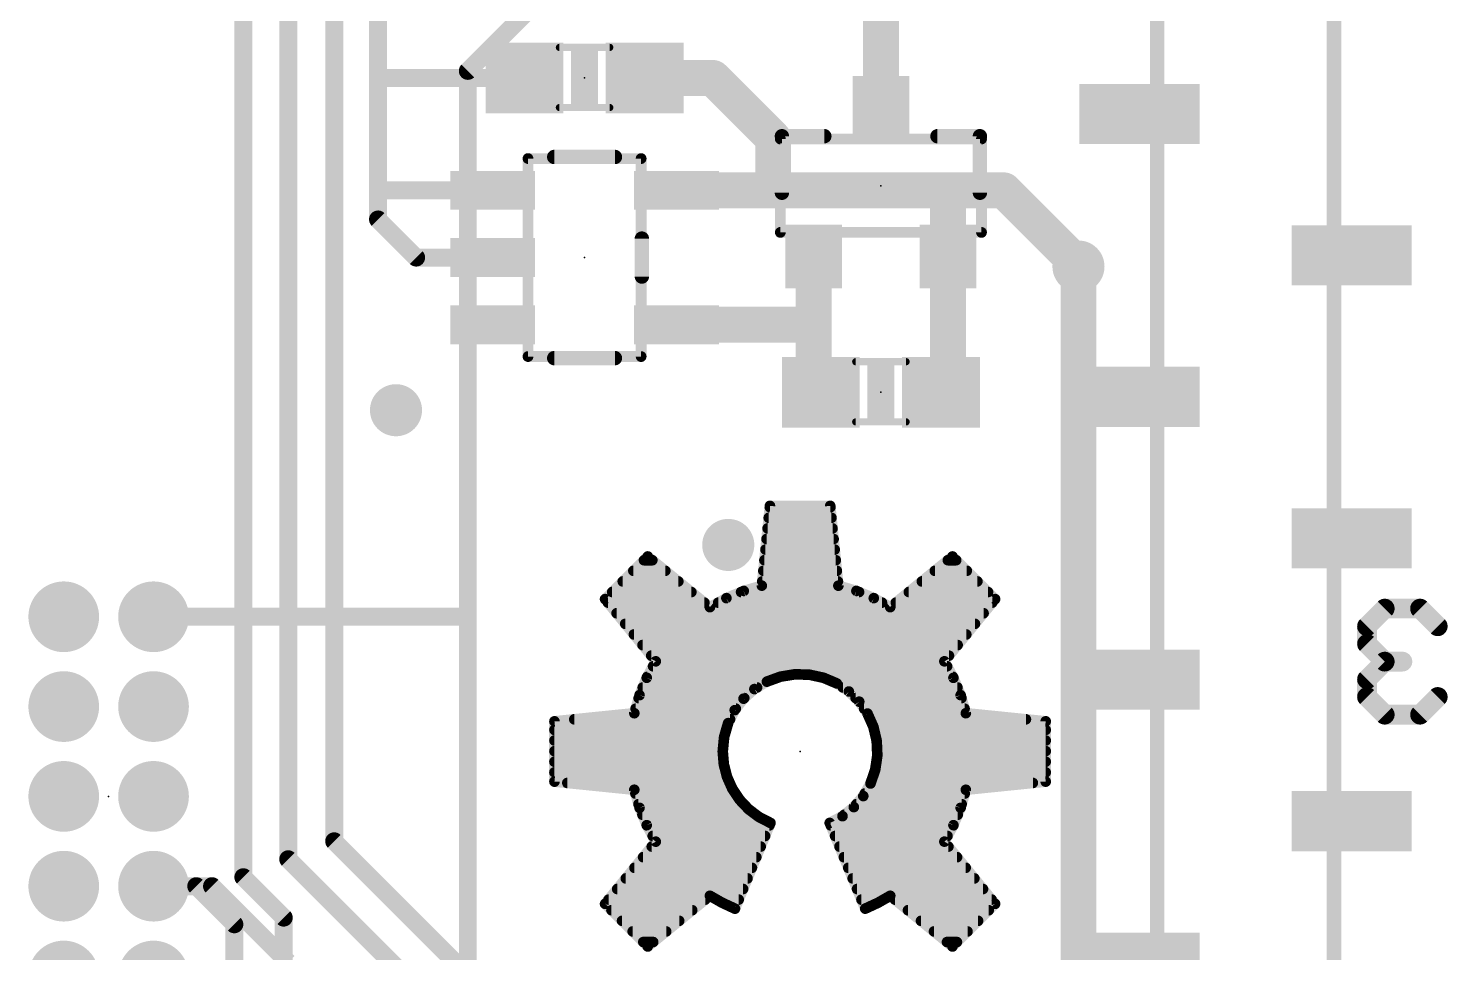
# Model space of a CAD drawing. Extents: x -12 to 110, y -16 to 66.
# Drawn here: x 47.12 to 67.2, y 27 to 40.07 of the extents above; entities that cross this region are included whole.
import ezdxf

# ---------------------------------------------------------------- set-up
doc = ezdxf.new("R2010")
doc.units = 0
for name, color, linetype in [('1', 12, 'CONTINUOUS'), ('16', 132, 'CONTINUOUS'), ('17', 110, 'CONTINUOUS'), ('18', 110, 'CONTINUOUS'), ('21', 41, 'CONTINUOUS'), ('22', 40, 'CONTINUOUS'), ('23', 53, 'CONTINUOUS'), ('24', 53, 'CONTINUOUS'), ('51', 53, 'CONTINUOUS')]:
    doc.layers.add(name, color=color, linetype=linetype)

# ---------------------------------------------------------------- blocks, each defined once
blk = doc.blocks.new('ROUNDP')
at = {"const_width": 0.5}
blk.add_lwpolyline([(0, -0.25, 1), (0, 0.25, 1), (0, -0.25)], format="xyb", dxfattribs=at)
blk = doc.blocks.new('RECT')
blk.add_solid([(-0.5, -0.5), (0.5, -0.5), (-0.5, 0.5), (0.5, 0.5)])
blk = doc.blocks.new('ROUNDV')
at = {"const_width": 0.5}
blk.add_lwpolyline([(0, -0.25, 1), (0, 0.25, 1), (0, -0.25)], format="xyb", dxfattribs=at)

msp = doc.modelspace()

# ---------------------------------------------------------------- linework, layer by layer
at = {"layer": '1'}
for points, const_width in [([(50.8, 46.068), (50.8, 28.321)], 0.254), ([(51.45, 46.068), (51.45, 28.575)], 0.254), ([(59.182, 41.399), (59.182, 38.946)], 0.508), ([(50.165, 41.275), (50.165, 28.067)], 0.254), ([(52.07, 39.37), (52.07, 41.402)], 0.254), ([(55.841, 39.37), (56.8061, 39.37)], 0.508), ([(56.8061, 39.37), (57.658, 38.5181)], 0.508), ([(52.07, 39.37), (52.07, 37.78)], 0.254), ([(54.141, 39.37), (52.07, 39.37)], 0.254), ([(57.658, 38.5181), (57.658, 37.78)], 0.508), ([(56.2911, 37.78), (57.658, 37.78)], 0.508), ([(60.132, 37.78), (57.658, 37.78)], 0.508), ([(60.9205, 37.78), (60.132, 37.78)], 0.508), ([(60.132, 36.846), (60.132, 37.78)], 0.508), ([(60.9205, 37.78), (61.976, 36.7245)], 0.508), ([(52.07, 37.78), (52.07, 37.3688)], 0.254), ([(53.6909, 37.78), (52.07, 37.78)], 0.254), ([(52.07, 37.3688), (52.6088, 36.83)], 0.254), ([(52.6088, 36.83), (53.6909, 36.83)], 0.254), ([(58.232, 36.846), (58.232, 35.88)], 0.508), ([(60.132, 36.846), (60.132, 35.025)], 0.508), ([(61.976, 36.7245), (61.976, 36.703)], 0.508), ([(56.2911, 35.88), (58.232, 35.88)], 0.508), ([(58.232, 35.88), (58.232, 35.025)], 0.508), ([(58.232, 35.025), (58.332, 34.925)], 0.508), ([(60.132, 35.025), (60.032, 34.925)], 0.508), ([(51.45, 28.575), (55.626, 24.399)], 0.254), ([(50.8, 28.321), (54.991, 24.13)], 0.254), ([(50.165, 28.067), (50.7365, 27.4955)], 0.254), ([(49.4992, 27.94), (48.895, 27.94)], 0.254), ([(50.038, 27.4012), (49.4992, 27.94)], 0.254), ([(50.038, 25.4), (50.038, 27.4012)], 0.254), ([(50.7365, 27.4955), (50.7365, 22.7965)], 0.254)]:
    msp.add_lwpolyline(points, dxfattribs=dict(at, const_width=const_width))
for points, const_width in [([(55.841, 39.497, 1), (55.841, 39.243)], 0.254), ([(56.8959, 39.4598, 1), (56.7163, 39.2802)], 0.254), ([(56.8061, 39.243, 1), (56.8061, 39.497)], 0.254), ([(52.1335, 39.37, 1), (52.0065, 39.37)], 0.127), ([(52.07, 39.4335, 1), (52.07, 39.3065)], 0.127), ([(52.0065, 39.37, 1), (52.1335, 39.37)], 0.127), ([(54.141, 39.3065, 1), (54.141, 39.4335)], 0.127), ([(59.055, 38.946, 1), (59.309, 38.946)], 0.254), ([(57.785, 38.5181, 1), (57.531, 38.5181)], 0.254), ([(57.5682, 38.4283, 1), (57.7478, 38.6079)], 0.254), ([(56.2911, 37.907, 1), (56.2911, 37.653)], 0.254), ([(57.658, 37.907, 1), (57.658, 37.653)], 0.254), ([(57.658, 37.653, 1), (57.658, 37.907)], 0.254), ([(60.132, 37.907, 1), (60.132, 37.653)], 0.254), ([(60.259, 37.78, 1), (60.005, 37.78)], 0.254), ([(60.132, 37.653, 1), (60.132, 37.907)], 0.254), ([(61.0103, 37.8698, 1), (60.8307, 37.6902)], 0.254), ([(60.9205, 37.653, 1), (60.9205, 37.907)], 0.254), ([(52.1335, 37.78, 1), (52.0065, 37.78)], 0.127), ([(52.07, 37.8435, 1), (52.07, 37.7165)], 0.127), ([(52.0065, 37.78, 1), (52.1335, 37.78)], 0.127), ([(53.6909, 37.7165, 1), (53.6909, 37.8435)], 0.127), ([(57.531, 37.78, 1), (57.785, 37.78)], 0.254), ([(52.1149, 37.4137, 1), (52.0251, 37.3239)], 0.127), ([(52.0065, 37.3688, 1), (52.1335, 37.3688)], 0.127), ([(52.6088, 36.8935, 1), (52.6088, 36.7665)], 0.127), ([(52.5639, 36.7851, 1), (52.6537, 36.8749)], 0.127), ([(53.6909, 36.7665, 1), (53.6909, 36.8935)], 0.127), ([(58.359, 36.846, 1), (58.105, 36.846)], 0.254), ([(60.259, 36.846, 1), (60.005, 36.846)], 0.254), ([(60.005, 36.846, 1), (60.259, 36.846)], 0.254), ([(62.103, 36.7245, 1), (61.849, 36.7245)], 0.254), ([(61.8862, 36.6347, 1), (62.0658, 36.8143)], 0.254), ([(61.849, 36.703, 1), (62.103, 36.703)], 0.254), ([(56.2911, 36.007, 1), (56.2911, 35.753)], 0.254), ([(58.359, 35.88, 1), (58.105, 35.88)], 0.254), ([(58.232, 35.753, 1), (58.232, 36.007)], 0.254), ([(58.105, 35.88, 1), (58.359, 35.88)], 0.254), ([(58.3218, 35.1148, 1), (58.1422, 34.9352)], 0.254), ([(58.105, 35.025, 1), (58.359, 35.025)], 0.254), ([(58.2422, 34.8352, 1), (58.4218, 35.0148)], 0.254), ([(59.9422, 35.0148, 1), (60.1218, 34.8352)], 0.254), ([(60.005, 35.025, 1), (60.259, 35.025)], 0.254), ([(60.2218, 34.9352, 1), (60.0422, 35.1148)], 0.254), ([(51.4949, 28.6199, 1), (51.4051, 28.5301)], 0.127), ([(51.3865, 28.575, 1), (51.5135, 28.575)], 0.127), ([(50.8449, 28.3659, 1), (50.7551, 28.2761)], 0.127), ([(50.7365, 28.321, 1), (50.8635, 28.321)], 0.127), ([(50.2099, 28.1119, 1), (50.1201, 28.0221)], 0.127), ([(50.1015, 28.067, 1), (50.2285, 28.067)], 0.127), ([(48.895, 28.0035, 1), (48.895, 27.8765)], 0.127), ([(49.5441, 27.9849, 1), (49.4543, 27.8951)], 0.127), ([(49.4992, 27.8765, 1), (49.4992, 28.0035)], 0.127), ([(50.1015, 27.4012, 1), (49.9745, 27.4012)], 0.127), ([(49.9931, 27.3563, 1), (50.0829, 27.4461)], 0.127), ([(50.8, 27.4955, 1), (50.673, 27.4955)], 0.127), ([(50.6916, 27.4506, 1), (50.7814, 27.5404)], 0.127)]:
    msp.add_lwpolyline(points, format="xyb", dxfattribs=dict(at, const_width=const_width))
at = {"layer": '16'}
for points, const_width in [([(55.145, 41.275), (53.34, 39.47)], 0.254), ([(53.34, 39.47), (53.34, 31.75)], 0.254), ([(61.976, 25.4536), (61.976, 36.703)], 0.508), ([(48.895, 31.75), (53.34, 31.75)], 0.254), ([(53.34, 31.75), (53.34, 24.13)], 0.254), ([(49.7224, 27.94), (48.895, 27.94)], 0.254), ([(50.8, 26.8624), (49.7224, 27.94)], 0.254)]:
    msp.add_lwpolyline(points, dxfattribs=dict(at, const_width=const_width))
for points, const_width in [([(53.4035, 39.47, 1), (53.2765, 39.47)], 0.127), ([(53.2951, 39.5149, 1), (53.3849, 39.4251)], 0.127), ([(62.103, 36.703, 1), (61.849, 36.703)], 0.254), ([(48.895, 31.8135, 1), (48.895, 31.6865)], 0.127), ([(53.4035, 31.75, 1), (53.2765, 31.75)], 0.127), ([(53.2765, 31.75, 1), (53.4035, 31.75)], 0.127), ([(53.34, 31.6865, 1), (53.34, 31.8135)], 0.127), ([(48.895, 28.0035, 1), (48.895, 27.8765)], 0.127), ([(49.7673, 27.9849, 1), (49.6775, 27.8951)], 0.127), ([(49.7224, 27.8765, 1), (49.7224, 28.0035)], 0.127)]:
    msp.add_lwpolyline(points, format="xyb", dxfattribs=dict(at, const_width=const_width))
at = {"layer": '21'}
for points, const_width in [([(58.382, 38.546), (57.782, 38.546)], 0.2032), ([(57.782, 38.546), (57.782, 37.746)], 0.2032), ([(59.982, 38.546), (60.582, 38.546)], 0.2032), ([(60.582, 38.546), (60.582, 37.746)], 0.2032), ([(54.5616, 38.2524), (55.4204, 38.2524)], 0.2032), ([(55.8014, 37.0984), (55.8014, 36.5616)], 0.2032), ([(55.4204, 35.4076), (54.5616, 35.4076)], 0.2032), ([(57.6125, 33.3189), (57.4977, 32.1896)], 0.15), ([(57.6106, 33.3), (58.4674, 33.3)], 0.15), ([(58.4655, 33.3189), (57.6125, 33.3189)], 0.15), ([(58.5803, 32.1896), (58.4655, 33.3189)], 0.15), ([(57.5953, 33.15), (58.4827, 33.15)], 0.15), ([(57.5648, 32.85), (58.5132, 32.85)], 0.15), ([(57.5801, 33), (58.4979, 33)], 0.15), ([(57.5496, 32.7), (58.5284, 32.7)], 0.15), ([(55.8842, 32.603), (55.281, 31.9998)], 0.15), ([(55.8312, 32.55), (55.9492, 32.55)], 0.15), ([(56.7639, 31.8857), (55.8842, 32.603)], 0.15), ([(57.5343, 32.55), (58.5437, 32.55)], 0.15), ([(60.1938, 32.603), (59.3141, 31.8857)], 0.15), ([(60.1288, 32.55), (60.2468, 32.55)], 0.15), ([(60.797, 31.9998), (60.1938, 32.603)], 0.15), ([(55.5312, 32.25), (56.3171, 32.25)], 0.15), ([(55.6812, 32.4), (56.1332, 32.4)], 0.15), ([(57.5038, 32.25), (58.5742, 32.25)], 0.15), ([(57.5191, 32.4), (58.5589, 32.4)], 0.15), ([(59.7609, 32.25), (60.5468, 32.25)], 0.15), ([(59.9448, 32.4), (60.3968, 32.4)], 0.15), ([(55.3812, 32.1), (56.5011, 32.1)], 0.15), ([(57.2424, 32.1156), (56.9968, 32.0139)], 0.15), ([(57.2047, 32.1), (58.8733, 32.1)], 0.15), ([(57.4977, 32.1896), (57.2424, 32.1156)], 0.15), ([(58.8356, 32.1156), (58.5803, 32.1896)], 0.15), ([(59.0812, 32.0139), (58.8356, 32.1156)], 0.15), ([(59.5769, 32.1), (60.6968, 32.1)], 0.15), ([(55.281, 31.9998), (55.9983, 31.1201)], 0.15), ([(55.3216, 31.95), (56.685, 31.95)], 0.15), ([(56.9968, 32.0139), (56.7639, 31.8857)], 0.15), ([(56.8807, 31.95), (59.1973, 31.95)], 0.15), ([(59.3141, 31.8857), (59.0812, 32.0139)], 0.15), ([(59.393, 31.95), (60.7564, 31.95)], 0.15), ([(60.0797, 31.1201), (60.797, 31.9998)], 0.15), ([(55.4439, 31.8), (60.6341, 31.8)], 0.15), ([(55.5662, 31.65), (60.5118, 31.65)], 0.15), ([(55.6885, 31.5), (60.3895, 31.5)], 0.15), ([(55.8108, 31.35), (60.2672, 31.35)], 0.15), ([(55.9983, 31.1201), (55.8701, 30.8872)], 0.15), ([(55.9332, 31.2), (60.1448, 31.2)], 0.15), ([(55.9597, 31.05), (60.1183, 31.05)], 0.15), ([(60.2079, 30.8872), (60.0797, 31.1201)], 0.15), ([(55.8701, 30.8872), (55.7684, 30.6416)], 0.15), ([(55.8772, 30.9), (57.7534, 30.9)], 0.15), ([(57.5692, 30.8328), (57.7619, 30.9031)], 0.15), ([(57.7619, 30.9031), (57.9643, 30.9362)], 0.15), ([(57.9643, 30.9362), (58.1694, 30.931)], 0.15), ([(58.1694, 30.931), (58.3698, 30.8875)], 0.15), ([(58.3123, 30.9), (60.2009, 30.9)], 0.15), ([(58.3698, 30.8875), (58.5587, 30.8074)], 0.15), ([(60.3096, 30.6416), (60.2079, 30.8872)], 0.15), ([(55.7684, 30.6416), (55.6944, 30.3863)], 0.15), ([(55.8133, 30.75), (57.4305, 30.75)], 0.15), ([(57.2396, 30.5916), (57.393, 30.7277)], 0.15), ([(57.393, 30.7277), (57.5692, 30.8328)], 0.15), ([(58.5587, 30.8074), (58.7292, 30.6935)], 0.15), ([(58.6446, 30.75), (60.2647, 30.75)], 0.15), ([(58.7292, 30.6935), (58.8755, 30.5497)], 0.15), ([(60.3836, 30.3863), (60.3096, 30.6416)], 0.15), ([(55.7129, 30.45), (57.1303, 30.45)], 0.15), ([(55.7563, 30.6), (57.2491, 30.6)], 0.15), ([(57.1143, 30.4292), (57.2396, 30.5916)], 0.15), ([(58.8243, 30.6), (60.3217, 30.6)], 0.15), ([(58.8755, 30.5497), (58.9924, 30.3811)], 0.15), ([(58.9446, 30.45), (60.3651, 30.45)], 0.15), ([(55.6944, 30.3863), (54.5651, 30.2715)], 0.15), ([(54.5651, 30.2715), (54.5651, 29.4185)], 0.15), ([(54.8455, 30.3), (57.0487, 30.3)], 0.15), ([(56.9644, 30.0492), (57.0215, 30.2463)], 0.15), ([(57.0215, 30.2463), (57.1143, 30.4292)], 0.15), ([(58.9924, 30.3811), (59.0757, 30.1937)], 0.15), ([(59.0284, 30.3), (61.2325, 30.3)], 0.15), ([(61.5129, 30.2715), (60.3836, 30.3863)], 0.15), ([(61.5129, 29.4185), (61.5129, 30.2715)], 0.15), ([(54.5651, 30.15), (56.9936, 30.15)], 0.15), ([(56.9452, 29.845), (56.9644, 30.0492)], 0.15), ([(59.0757, 30.1937), (59.1226, 29.994)], 0.15), ([(59.0859, 30.15), (61.5129, 30.15)], 0.15), ([(54.5651, 30), (56.9598, 30)], 0.15), ([(54.5651, 29.85), (56.9457, 29.85)], 0.15), ([(56.9607, 29.6618), (56.9452, 29.845)], 0.15), ([(59.1212, 30), (61.5129, 30)], 0.15), ([(59.1226, 29.994), (59.1313, 29.789)], 0.15), ([(59.1287, 29.85), (61.5129, 29.85)], 0.15), ([(54.5651, 29.7), (56.9574, 29.7)], 0.15), ([(57.0066, 29.4838), (56.9607, 29.6618)], 0.15), ([(59.1313, 29.789), (59.1017, 29.5861)], 0.15), ([(59.1183, 29.7), (61.5129, 29.7)], 0.15), ([(54.5651, 29.55), (56.9895, 29.55)], 0.15), ([(57.0817, 29.3159), (57.0066, 29.4838)], 0.15), ([(59.1017, 29.5861), (59.0346, 29.3922)], 0.15), ([(59.0892, 29.55), (61.5129, 29.55)], 0.15), ([(54.5651, 29.4185), (55.6944, 29.3037)], 0.15), ([(54.7471, 29.4), (57.0441, 29.4)], 0.15), ([(55.6944, 29.3037), (55.7684, 29.0484)], 0.15), ([(55.71, 29.25), (57.1257, 29.25)], 0.15), ([(57.1838, 29.163), (57.0817, 29.3159)], 0.15), ([(59.0346, 29.3922), (58.9326, 29.2143)], 0.15), ([(58.9531, 29.25), (60.368, 29.25)], 0.15), ([(59.0373, 29.4), (61.3309, 29.4)], 0.15), ([(60.3096, 29.0484), (60.3836, 29.3037)], 0.15), ([(60.3836, 29.3037), (61.5129, 29.4185)], 0.15), ([(55.7534, 29.1), (57.2434, 29.1)], 0.15), ([(55.7684, 29.0484), (55.8701, 28.8028)], 0.15), ([(57.3101, 29.0294), (57.1838, 29.163)], 0.15), ([(57.457, 28.9189), (57.3101, 29.0294)], 0.15), ([(58.7991, 29.0585), (58.6389, 28.9304)], 0.15), ([(58.9326, 29.2143), (58.7991, 29.0585)], 0.15), ([(58.8347, 29.1), (60.3246, 29.1)], 0.15), ([(60.2079, 28.8028), (60.3096, 29.0484)], 0.15), ([(55.8091, 28.95), (57.4157, 28.95)], 0.15), ([(57.1181, 27.6219), (57.6204, 28.8345)], 0.15), ([(57.6204, 28.8345), (57.457, 28.9189)], 0.15), ([(58.6389, 28.9304), (58.4576, 28.8345)], 0.15), ([(58.4576, 28.8345), (58.9599, 27.6219)], 0.15), ([(58.6634, 28.95), (60.2689, 28.95)], 0.15), ([(55.8701, 28.8028), (55.9983, 28.5699)], 0.15), ([(55.8716, 28.8), (57.6061, 28.8)], 0.15), ([(55.9542, 28.65), (57.544, 28.65)], 0.15), ([(58.4719, 28.8), (60.2064, 28.8)], 0.15), ([(58.534, 28.65), (60.1238, 28.65)], 0.15), ([(60.0797, 28.5699), (60.2079, 28.8028)], 0.15), ([(55.9983, 28.5699), (55.281, 27.6902)], 0.15), ([(55.9413, 28.5), (57.4818, 28.5)], 0.15), ([(58.5962, 28.5), (60.1367, 28.5)], 0.15), ([(60.797, 27.6902), (60.0797, 28.5699)], 0.15), ([(55.819, 28.35), (57.4197, 28.35)], 0.15), ([(58.6583, 28.35), (60.259, 28.35)], 0.15), ([(55.5744, 28.05), (57.2954, 28.05)], 0.15), ([(55.6967, 28.2), (57.3576, 28.2)], 0.15), ([(58.7204, 28.2), (60.3813, 28.2)], 0.15), ([(58.7826, 28.05), (60.5036, 28.05)], 0.15), ([(55.4521, 27.9), (57.2333, 27.9)], 0.15), ([(58.8447, 27.9), (60.6259, 27.9)], 0.15), ([(55.281, 27.6902), (55.8842, 27.087)], 0.15), ([(55.3298, 27.75), (56.6973, 27.75)], 0.15), ([(55.8842, 27.087), (56.7639, 27.8043)], 0.15), ([(56.7639, 27.8043), (56.9372, 27.7058)], 0.15), ([(56.8594, 27.75), (57.1712, 27.75)], 0.15), ([(56.9372, 27.7058), (57.1181, 27.6219)], 0.15), ([(58.9068, 27.75), (59.2186, 27.75)], 0.15), ([(58.9599, 27.6219), (59.1408, 27.7058)], 0.15), ([(59.1408, 27.7058), (59.3141, 27.8043)], 0.15), ([(59.3141, 27.8043), (60.1938, 27.087)], 0.15), ([(59.3807, 27.75), (60.7482, 27.75)], 0.15), ([(60.1938, 27.087), (60.797, 27.6902)], 0.15), ([(55.3712, 27.6), (56.5133, 27.6)], 0.15), ([(55.5212, 27.45), (56.3294, 27.45)], 0.15), ([(59.5647, 27.6), (60.7068, 27.6)], 0.15), ([(59.7486, 27.45), (60.5568, 27.45)], 0.15), ([(55.6712, 27.3), (56.1454, 27.3)], 0.15), ([(59.9326, 27.3), (60.4068, 27.3)], 0.15), ([(55.8212, 27.15), (55.9615, 27.15)], 0.15), ([(60.1165, 27.15), (60.2568, 27.15)], 0.15)]:
    msp.add_lwpolyline(points, dxfattribs=dict(at, const_width=const_width))
for points, const_width in [([(57.782, 38.5968, 1), (57.782, 38.4952)], 0.1016), ([(57.8328, 38.546, 1), (57.7312, 38.546)], 0.1016), ([(58.382, 38.4952, 1), (58.382, 38.5968)], 0.1016), ([(59.982, 38.5968, 1), (59.982, 38.4952)], 0.1016), ([(60.6328, 38.546, 1), (60.5312, 38.546)], 0.1016), ([(60.582, 38.4952, 1), (60.582, 38.5968)], 0.1016), ([(54.5616, 38.3032, 1), (54.5616, 38.2016)], 0.1016), ([(55.4204, 38.2016, 1), (55.4204, 38.3032)], 0.1016), ([(57.7312, 37.746, 1), (57.8328, 37.746)], 0.1016), ([(60.5312, 37.746, 1), (60.6328, 37.746)], 0.1016), ([(55.8522, 37.0984, 1), (55.7506, 37.0984)], 0.1016), ([(55.7506, 36.5616, 1), (55.8522, 36.5616)], 0.1016), ([(54.5616, 35.4584, 1), (54.5616, 35.3568)], 0.1016), ([(55.4204, 35.3568, 1), (55.4204, 35.4584)], 0.1016), ([(57.6106, 33.3375, 1), (57.6106, 33.2625)], 0.075), ([(57.6125, 33.3564, 1), (57.6125, 33.2814)], 0.075), ([(57.6498, 33.3151, 1), (57.5752, 33.3227)], 0.075), ([(58.5028, 33.3227, 1), (58.4282, 33.3151)], 0.075), ([(58.4655, 33.2814, 1), (58.4655, 33.3564)], 0.075), ([(58.4674, 33.2625, 1), (58.4674, 33.3375)], 0.075), ([(57.5953, 33.1875, 1), (57.5953, 33.1125)], 0.075), ([(58.4827, 33.1125, 1), (58.4827, 33.1875)], 0.075), ([(57.5648, 32.8875, 1), (57.5648, 32.8125)], 0.075), ([(57.5801, 33.0375, 1), (57.5801, 32.9625)], 0.075), ([(58.4979, 32.9625, 1), (58.4979, 33.0375)], 0.075), ([(58.5132, 32.8125, 1), (58.5132, 32.8875)], 0.075), ([(57.5496, 32.7375, 1), (57.5496, 32.6625)], 0.075), ([(58.5284, 32.6625, 1), (58.5284, 32.7375)], 0.075), ([(55.8312, 32.5875, 1), (55.8312, 32.5125)], 0.075), ([(55.9079, 32.6321, 1), (55.8605, 32.5739)], 0.075), ([(55.9107, 32.5765, 1), (55.8577, 32.6295)], 0.075), ([(55.9492, 32.5125, 1), (55.9492, 32.5875)], 0.075), ([(57.5343, 32.5875, 1), (57.5343, 32.5125)], 0.075), ([(58.5437, 32.5125, 1), (58.5437, 32.5875)], 0.075), ([(60.1288, 32.5875, 1), (60.1288, 32.5125)], 0.075), ([(60.2203, 32.6295, 1), (60.1673, 32.5765)], 0.075), ([(60.2175, 32.5739, 1), (60.1701, 32.6321)], 0.075), ([(60.2468, 32.5125, 1), (60.2468, 32.5875)], 0.075), ([(55.5312, 32.2875, 1), (55.5312, 32.2125)], 0.075), ([(55.6812, 32.4375, 1), (55.6812, 32.3625)], 0.075), ([(56.1332, 32.3625, 1), (56.1332, 32.4375)], 0.075), ([(56.3171, 32.2125, 1), (56.3171, 32.2875)], 0.075), ([(57.5038, 32.2875, 1), (57.5038, 32.2125)], 0.075), ([(57.5191, 32.4375, 1), (57.5191, 32.3625)], 0.075), ([(58.5589, 32.3625, 1), (58.5589, 32.4375)], 0.075), ([(58.5742, 32.2125, 1), (58.5742, 32.2875)], 0.075), ([(59.7609, 32.2875, 1), (59.7609, 32.2125)], 0.075), ([(59.9448, 32.4375, 1), (59.9448, 32.3625)], 0.075), ([(60.3968, 32.3625, 1), (60.3968, 32.4375)], 0.075), ([(60.5468, 32.2125, 1), (60.5468, 32.2875)], 0.075), ([(55.3812, 32.1375, 1), (55.3812, 32.0625)], 0.075), ([(56.5011, 32.0625, 1), (56.5011, 32.1375)], 0.075), ([(57.2047, 32.1375, 1), (57.2047, 32.0625)], 0.075), ([(57.2319, 32.1516, 1), (57.2528, 32.0796)], 0.075), ([(57.2567, 32.081, 1), (57.228, 32.1502)], 0.075), ([(57.4604, 32.1934, 1), (57.535, 32.1858)], 0.075), ([(57.5081, 32.1536, 1), (57.4873, 32.2256)], 0.075), ([(58.5907, 32.2256, 1), (58.5699, 32.1536)], 0.075), ([(58.543, 32.1858, 1), (58.6176, 32.1934)], 0.075), ([(58.85, 32.1502, 1), (58.8213, 32.081)], 0.075), ([(58.8252, 32.0796, 1), (58.8461, 32.1516)], 0.075), ([(58.8733, 32.0625, 1), (58.8733, 32.1375)], 0.075), ([(59.5769, 32.1375, 1), (59.5769, 32.0625)], 0.075), ([(60.6968, 32.0625, 1), (60.6968, 32.1375)], 0.075), ([(55.3101, 32.0235, 1), (55.2519, 31.9761)], 0.075), ([(55.2545, 32.0263, 1), (55.3075, 31.9733)], 0.075), ([(55.3216, 31.9875, 1), (55.3216, 31.9125)], 0.075), ([(56.685, 31.9125, 1), (56.685, 31.9875)], 0.075), ([(56.7458, 31.9186, 1), (56.782, 31.8528)], 0.075), ([(56.7402, 31.8566, 1), (56.7876, 31.9148)], 0.075), ([(56.8807, 31.9875, 1), (56.8807, 31.9125)], 0.075), ([(56.9824, 32.0485, 1), (57.0111, 31.9792)], 0.075), ([(57.0149, 31.981, 1), (56.9787, 32.0467)], 0.075), ([(59.0993, 32.0467, 1), (59.0631, 31.981)], 0.075), ([(59.0669, 31.9792, 1), (59.0956, 32.0485)], 0.075), ([(59.1973, 31.9125, 1), (59.1973, 31.9875)], 0.075), ([(59.2904, 31.9148, 1), (59.3378, 31.8566)], 0.075), ([(59.296, 31.8528, 1), (59.3322, 31.9186)], 0.075), ([(59.393, 31.9875, 1), (59.393, 31.9125)], 0.075), ([(60.7564, 31.9125, 1), (60.7564, 31.9875)], 0.075), ([(60.8261, 31.9761, 1), (60.7679, 32.0235)], 0.075), ([(60.7705, 31.9733, 1), (60.8235, 32.0263)], 0.075), ([(55.4439, 31.8375, 1), (55.4439, 31.7625)], 0.075), ([(55.5662, 31.6875, 1), (55.5662, 31.6125)], 0.075), ([(60.5118, 31.6125, 1), (60.5118, 31.6875)], 0.075), ([(60.6341, 31.7625, 1), (60.6341, 31.8375)], 0.075), ([(55.6885, 31.5375, 1), (55.6885, 31.4625)], 0.075), ([(60.3895, 31.4625, 1), (60.3895, 31.5375)], 0.075), ([(55.8108, 31.3875, 1), (55.8108, 31.3125)], 0.075), ([(60.2672, 31.3125, 1), (60.2672, 31.3875)], 0.075), ([(55.9332, 31.2375, 1), (55.9332, 31.1625)], 0.075), ([(55.9597, 31.0875, 1), (55.9597, 31.0125)], 0.075), ([(56.0312, 31.102, 1), (55.9654, 31.1382)], 0.075), ([(55.9692, 31.0964, 1), (56.0274, 31.1438)], 0.075), ([(60.1126, 31.1382, 1), (60.0468, 31.102)], 0.075), ([(60.0506, 31.1438, 1), (60.1088, 31.0964)], 0.075), ([(60.1183, 31.0125, 1), (60.1183, 31.0875)], 0.075), ([(60.1448, 31.1625, 1), (60.1448, 31.2375)], 0.075), ([(55.8373, 30.9053, 1), (55.903, 30.8691)], 0.075), ([(55.9048, 30.8729, 1), (55.8355, 30.9016)], 0.075), ([(55.8772, 30.9375, 1), (55.8772, 30.8625)], 0.075), ([(57.7558, 30.9401, 1), (57.7679, 30.8661)], 0.075), ([(57.7748, 30.8679, 1), (57.749, 30.9383)], 0.075), ([(57.7534, 30.8625, 1), (57.7534, 30.9375)], 0.075), ([(57.9653, 30.9737, 1), (57.9634, 30.8987)], 0.075), ([(57.9704, 30.8992, 1), (57.9583, 30.9732)], 0.075), ([(58.1773, 30.9676, 1), (58.1614, 30.8943)], 0.075), ([(58.1684, 30.8935, 1), (58.1703, 30.9685)], 0.075), ([(58.3123, 30.9375, 1), (58.3123, 30.8625)], 0.075), ([(58.3845, 30.9221, 1), (58.3552, 30.853)], 0.075), ([(58.3619, 30.8509, 1), (58.3778, 30.9242)], 0.075), ([(60.2425, 30.9016, 1), (60.1732, 30.8729)], 0.075), ([(60.175, 30.8691, 1), (60.2407, 30.9053)], 0.075), ([(60.2009, 30.8625, 1), (60.2009, 30.9375)], 0.075), ([(55.8044, 30.6312, 1), (55.7324, 30.6521)], 0.075), ([(55.8133, 30.7875, 1), (55.8133, 30.7125)], 0.075), ([(57.3738, 30.7599, 1), (57.4123, 30.6955)], 0.075), ([(57.4179, 30.6996, 1), (57.3682, 30.7557)], 0.075), ([(57.4305, 30.7125, 1), (57.4305, 30.7875)], 0.075), ([(57.5563, 30.868, 1), (57.5821, 30.7975)], 0.075), ([(57.5884, 30.8006, 1), (57.55, 30.865)], 0.075), ([(58.5795, 30.8386, 1), (58.5378, 30.7763)], 0.075), ([(58.544, 30.7729, 1), (58.5733, 30.842)], 0.075), ([(58.6446, 30.7875, 1), (58.6446, 30.7125)], 0.075), ([(58.7555, 30.7202, 1), (58.7029, 30.6667)], 0.075), ([(58.7084, 30.6623, 1), (58.7501, 30.7247)], 0.075), ([(60.2647, 30.7125, 1), (60.2647, 30.7875)], 0.075), ([(60.3456, 30.6521, 1), (60.2736, 30.6312)], 0.075), ([(55.7129, 30.4875, 1), (55.7129, 30.4125)], 0.075), ([(55.7563, 30.6375, 1), (55.7563, 30.5625)], 0.075), ([(55.7338, 30.656, 1), (55.803, 30.6273)], 0.075), ([(57.1303, 30.4125, 1), (57.1303, 30.4875)], 0.075), ([(57.2147, 30.6196, 1), (57.2645, 30.5635)], 0.075), ([(57.2693, 30.5686, 1), (57.2099, 30.6145)], 0.075), ([(57.2491, 30.5625, 1), (57.2491, 30.6375)], 0.075), ([(58.8243, 30.6375, 1), (58.8243, 30.5625)], 0.075), ([(58.9063, 30.571, 1), (58.8447, 30.5283)], 0.075), ([(58.8492, 30.5229, 1), (58.9018, 30.5764)], 0.075), ([(58.9446, 30.4875, 1), (58.9446, 30.4125)], 0.075), ([(60.275, 30.6273, 1), (60.3442, 30.656)], 0.075), ([(60.3217, 30.5625, 1), (60.3217, 30.6375)], 0.075), ([(60.3651, 30.4125, 1), (60.3651, 30.4875)], 0.075), ([(54.6026, 30.2715, 1), (54.5276, 30.2715)], 0.075), ([(54.5613, 30.3088, 1), (54.5689, 30.2342)], 0.075), ([(54.8455, 30.3375, 1), (54.8455, 30.2625)], 0.075), ([(55.6584, 30.3967, 1), (55.7304, 30.3759)], 0.075), ([(55.6982, 30.349, 1), (55.6906, 30.4236)], 0.075), ([(57.0575, 30.2358, 1), (56.9854, 30.2567)], 0.075), ([(57.0487, 30.2625, 1), (57.0487, 30.3375)], 0.075), ([(57.0846, 30.4521, 1), (57.144, 30.4063)], 0.075), ([(57.1477, 30.4122, 1), (57.0808, 30.4461)], 0.075), ([(59.0266, 30.3963, 1), (58.9581, 30.3659)], 0.075), ([(58.9615, 30.3597, 1), (59.0232, 30.4025)], 0.075), ([(59.0284, 30.3375, 1), (59.0284, 30.2625)], 0.075), ([(60.3874, 30.4236, 1), (60.3798, 30.349)], 0.075), ([(60.3476, 30.3759, 1), (60.4196, 30.3967)], 0.075), ([(61.2325, 30.2625, 1), (61.2325, 30.3375)], 0.075), ([(61.5504, 30.2715, 1), (61.4754, 30.2715)], 0.075), ([(61.5091, 30.2342, 1), (61.5167, 30.3088)], 0.075), ([(54.5651, 30.1875, 1), (54.5651, 30.1125)], 0.075), ([(57.0018, 30.0457, 1), (56.9271, 30.0527)], 0.075), ([(56.988, 30.2632, 1), (57.0549, 30.2293)], 0.075), ([(56.9936, 30.1125, 1), (56.9936, 30.1875)], 0.075), ([(59.1122, 30.2022, 1), (59.0392, 30.1851)], 0.075), ([(59.0414, 30.1784, 1), (59.11, 30.2089)], 0.075), ([(59.0859, 30.1875, 1), (59.0859, 30.1125)], 0.075), ([(61.5129, 30.1125, 1), (61.5129, 30.1875)], 0.075), ([(54.5651, 30.0375, 1), (54.5651, 29.9625)], 0.075), ([(54.5651, 29.8875, 1), (54.5651, 29.8125)], 0.075), ([(56.9826, 29.8482, 1), (56.9078, 29.8418)], 0.075), ([(56.9284, 30.0596, 1), (57.0005, 30.0388)], 0.075), ([(56.9457, 29.8125, 1), (56.9457, 29.8875)], 0.075), ([(56.9598, 29.9625, 1), (56.9598, 30.0375)], 0.075), ([(59.1212, 30.0375, 1), (59.1212, 29.9625)], 0.075), ([(59.16, 29.9956, 1), (59.0851, 29.9924)], 0.075), ([(59.0861, 29.9854, 1), (59.1591, 30.0025)], 0.075), ([(59.1287, 29.8875, 1), (59.1287, 29.8125)], 0.075), ([(61.5129, 29.9625, 1), (61.5129, 30.0375)], 0.075), ([(61.5129, 29.8125, 1), (61.5129, 29.8875)], 0.075), ([(54.5651, 29.7375, 1), (54.5651, 29.6625)], 0.075), ([(56.9079, 29.8485, 1), (56.9825, 29.8415)], 0.075), ([(56.997, 29.6712, 1), (56.9243, 29.6524)], 0.075), ([(56.9574, 29.6625, 1), (56.9574, 29.7375)], 0.075), ([(59.1183, 29.7375, 1), (59.1183, 29.6625)], 0.075), ([(59.0939, 29.7874, 1), (59.1688, 29.7906)], 0.075), ([(59.1684, 29.7836, 1), (59.0942, 29.7945)], 0.075), ([(61.5129, 29.6625, 1), (61.5129, 29.7375)], 0.075), ([(54.5651, 29.5875, 1), (54.5651, 29.5125)], 0.075), ([(56.9233, 29.6586, 1), (56.998, 29.6649)], 0.075), ([(57.0408, 29.4991, 1), (56.9723, 29.4684)], 0.075), ([(56.9703, 29.4744, 1), (57.0429, 29.4931)], 0.075), ([(56.9895, 29.5125, 1), (56.9895, 29.5875)], 0.075), ([(59.0892, 29.5875, 1), (59.0892, 29.5125)], 0.075), ([(59.0646, 29.5915, 1), (59.1388, 29.5807)], 0.075), ([(59.1371, 29.5738, 1), (59.0662, 29.5983)], 0.075), ([(61.5129, 29.5125, 1), (61.5129, 29.5875)], 0.075), ([(54.5689, 29.4558, 1), (54.5613, 29.3812)], 0.075), ([(54.5276, 29.4185, 1), (54.6026, 29.4185)], 0.075), ([(54.7471, 29.4375, 1), (54.7471, 29.3625)], 0.075), ([(55.7304, 29.3141, 1), (55.6584, 29.2933)], 0.075), ([(55.71, 29.2875, 1), (55.71, 29.2125)], 0.075), ([(55.6906, 29.2664, 1), (55.6982, 29.341)], 0.075), ([(57.0441, 29.3625, 1), (57.0441, 29.4375)], 0.075), ([(57.1128, 29.3368, 1), (57.0505, 29.2951)], 0.075), ([(57.0474, 29.3006, 1), (57.1159, 29.3312)], 0.075), ([(57.1257, 29.2125, 1), (57.1257, 29.2875)], 0.075), ([(58.9531, 29.2875, 1), (58.9531, 29.2125)], 0.075), ([(58.9992, 29.4045, 1), (59.0701, 29.38)], 0.075), ([(59.0373, 29.4375, 1), (59.0373, 29.3625)], 0.075), ([(59.0672, 29.3736, 1), (59.0021, 29.4109)], 0.075), ([(60.3798, 29.341, 1), (60.3874, 29.2664)], 0.075), ([(60.4196, 29.2933, 1), (60.3476, 29.3141)], 0.075), ([(60.368, 29.2125, 1), (60.368, 29.2875)], 0.075), ([(61.3309, 29.3625, 1), (61.3309, 29.4375)], 0.075), ([(61.4754, 29.4185, 1), (61.5504, 29.4185)], 0.075), ([(61.5167, 29.3812, 1), (61.5091, 29.4558)], 0.075), ([(55.7534, 29.1375, 1), (55.7534, 29.0625)], 0.075), ([(55.803, 29.0627, 1), (55.7338, 29.034)], 0.075), ([(57.2111, 29.1888, 1), (57.1566, 29.1373)], 0.075), ([(57.1526, 29.1422, 1), (57.215, 29.1839)], 0.075), ([(57.2434, 29.0625, 1), (57.2434, 29.1375)], 0.075), ([(57.3327, 29.0594, 1), (57.2876, 28.9995)], 0.075), ([(58.7706, 29.0829, 1), (58.8276, 29.0341)], 0.075), ([(58.8225, 29.0292, 1), (58.7757, 29.0878)], 0.075), ([(58.8347, 29.1375, 1), (58.8347, 29.0625)], 0.075), ([(58.9001, 29.2329, 1), (58.9651, 29.1956)], 0.075), ([(58.9611, 29.1899, 1), (58.9041, 29.2387)], 0.075), ([(60.3442, 29.034, 1), (60.275, 29.0627)], 0.075), ([(60.3246, 29.0625, 1), (60.3246, 29.1375)], 0.075), ([(55.7324, 29.0379, 1), (55.8044, 29.0588)], 0.075), ([(55.8091, 28.9875, 1), (55.8091, 28.9125)], 0.075), ([(57.2829, 29.0037, 1), (57.3374, 29.0552)], 0.075), ([(57.4157, 28.9125, 1), (57.4157, 28.9875)], 0.075), ([(57.4743, 28.9522, 1), (57.4398, 28.8856)], 0.075), ([(57.4345, 28.8889, 1), (57.4796, 28.9488)], 0.075), ([(57.655, 28.8201, 1), (57.5858, 28.8489)], 0.075), ([(57.6032, 28.8012, 1), (57.6376, 28.8678)], 0.075), ([(58.4922, 28.8489, 1), (58.423, 28.8201)], 0.075), ([(58.4401, 28.8676, 1), (58.4751, 28.8014)], 0.075), ([(58.6155, 28.9597, 1), (58.6623, 28.9011)], 0.075), ([(58.6564, 28.8973, 1), (58.6214, 28.9636)], 0.075), ([(58.6634, 28.9875, 1), (58.6634, 28.9125)], 0.075), ([(60.2689, 28.9125, 1), (60.2689, 28.9875)], 0.075), ([(60.2736, 29.0588, 1), (60.3456, 29.0379)], 0.075), ([(55.903, 28.8209, 1), (55.8373, 28.7847)], 0.075), ([(55.8716, 28.8375, 1), (55.8716, 28.7625)], 0.075), ([(55.8355, 28.7884, 1), (55.9048, 28.8171)], 0.075), ([(55.9542, 28.6875, 1), (55.9542, 28.6125)], 0.075), ([(57.544, 28.6125, 1), (57.544, 28.6875)], 0.075), ([(57.6061, 28.7625, 1), (57.6061, 28.8375)], 0.075), ([(58.4719, 28.8375, 1), (58.4719, 28.7625)], 0.075), ([(58.534, 28.6875, 1), (58.534, 28.6125)], 0.075), ([(60.1238, 28.6125, 1), (60.1238, 28.6875)], 0.075), ([(60.1732, 28.8171, 1), (60.2425, 28.7884)], 0.075), ([(60.2407, 28.7847, 1), (60.175, 28.8209)], 0.075), ([(60.2064, 28.7625, 1), (60.2064, 28.8375)], 0.075), ([(55.9413, 28.5375, 1), (55.9413, 28.4625)], 0.075), ([(55.9654, 28.5518, 1), (56.0312, 28.588)], 0.075), ([(56.0274, 28.5462, 1), (55.9692, 28.5936)], 0.075), ([(57.4818, 28.4625, 1), (57.4818, 28.5375)], 0.075), ([(58.5962, 28.5375, 1), (58.5962, 28.4625)], 0.075), ([(60.0468, 28.588, 1), (60.1126, 28.5518)], 0.075), ([(60.1088, 28.5936, 1), (60.0506, 28.5462)], 0.075), ([(60.1367, 28.4625, 1), (60.1367, 28.5375)], 0.075), ([(55.819, 28.3875, 1), (55.819, 28.3125)], 0.075), ([(57.4197, 28.3125, 1), (57.4197, 28.3875)], 0.075), ([(58.6583, 28.3875, 1), (58.6583, 28.3125)], 0.075), ([(60.259, 28.3125, 1), (60.259, 28.3875)], 0.075), ([(55.5744, 28.0875, 1), (55.5744, 28.0125)], 0.075), ([(55.6967, 28.2375, 1), (55.6967, 28.1625)], 0.075), ([(57.2954, 28.0125, 1), (57.2954, 28.0875)], 0.075), ([(57.3576, 28.1625, 1), (57.3576, 28.2375)], 0.075), ([(58.7204, 28.2375, 1), (58.7204, 28.1625)], 0.075), ([(58.7826, 28.0875, 1), (58.7826, 28.0125)], 0.075), ([(60.3813, 28.1625, 1), (60.3813, 28.2375)], 0.075), ([(60.5036, 28.0125, 1), (60.5036, 28.0875)], 0.075), ([(55.4521, 27.9375, 1), (55.4521, 27.8625)], 0.075), ([(57.2333, 27.8625, 1), (57.2333, 27.9375)], 0.075), ([(58.8447, 27.9375, 1), (58.8447, 27.8625)], 0.075), ([(60.6259, 27.8625, 1), (60.6259, 27.9375)], 0.075), ([(55.3075, 27.7167, 1), (55.2545, 27.6637)], 0.075), ([(55.2519, 27.7139, 1), (55.3101, 27.6665)], 0.075), ([(55.3298, 27.7875, 1), (55.3298, 27.7125)], 0.075), ([(56.6973, 27.7125, 1), (56.6973, 27.7875)], 0.075), ([(56.7824, 27.8369, 1), (56.7454, 27.7717)], 0.075), ([(56.7876, 27.7752, 1), (56.7402, 27.8334)], 0.075), ([(56.8594, 27.7875, 1), (56.8594, 27.7125)], 0.075), ([(56.953, 27.7398, 1), (56.9214, 27.6717)], 0.075), ([(56.9187, 27.6732, 1), (56.9558, 27.7384)], 0.075), ([(57.1712, 27.7125, 1), (57.1712, 27.7875)], 0.075), ([(58.9068, 27.7875, 1), (58.9068, 27.7125)], 0.075), ([(59.1222, 27.7384, 1), (59.1593, 27.6732)], 0.075), ([(59.1566, 27.6717, 1), (59.125, 27.7398)], 0.075), ([(59.2186, 27.7125, 1), (59.2186, 27.7875)], 0.075), ([(59.3378, 27.8334, 1), (59.2904, 27.7752)], 0.075), ([(59.3326, 27.7717, 1), (59.2956, 27.8369)], 0.075), ([(59.3807, 27.7875, 1), (59.3807, 27.7125)], 0.075), ([(60.7482, 27.7125, 1), (60.7482, 27.7875)], 0.075), ([(60.7679, 27.6665, 1), (60.8261, 27.7139)], 0.075), ([(60.8235, 27.6637, 1), (60.7705, 27.7167)], 0.075), ([(55.3712, 27.6375, 1), (55.3712, 27.5625)], 0.075), ([(55.5212, 27.4875, 1), (55.5212, 27.4125)], 0.075), ([(56.3294, 27.4125, 1), (56.3294, 27.4875)], 0.075), ([(56.5133, 27.5625, 1), (56.5133, 27.6375)], 0.075), ([(57.0835, 27.6363, 1), (57.1527, 27.6075)], 0.075), ([(57.1023, 27.5879, 1), (57.1339, 27.6559)], 0.075), ([(58.9441, 27.6559, 1), (58.9757, 27.5879)], 0.075), ([(58.9253, 27.6075, 1), (58.9945, 27.6363)], 0.075), ([(59.5647, 27.6375, 1), (59.5647, 27.5625)], 0.075), ([(59.7486, 27.4875, 1), (59.7486, 27.4125)], 0.075), ([(60.5568, 27.4125, 1), (60.5568, 27.4875)], 0.075), ([(60.7068, 27.5625, 1), (60.7068, 27.6375)], 0.075), ([(55.6712, 27.3375, 1), (55.6712, 27.2625)], 0.075), ([(56.1454, 27.2625, 1), (56.1454, 27.3375)], 0.075), ([(59.9326, 27.3375, 1), (59.9326, 27.2625)], 0.075), ([(60.4068, 27.2625, 1), (60.4068, 27.3375)], 0.075), ([(55.8212, 27.1875, 1), (55.8212, 27.1125)], 0.075), ([(55.8605, 27.1161, 1), (55.9079, 27.0579)], 0.075), ([(55.8577, 27.0605, 1), (55.9107, 27.1135)], 0.075), ([(55.9615, 27.1125, 1), (55.9615, 27.1875)], 0.075), ([(60.1165, 27.1875, 1), (60.1165, 27.1125)], 0.075), ([(60.1673, 27.1135, 1), (60.2203, 27.0605)], 0.075), ([(60.1701, 27.0579, 1), (60.2175, 27.1161)], 0.075), ([(60.2568, 27.1125, 1), (60.2568, 27.1875)], 0.075)]:
    msp.add_lwpolyline(points, format="xyb", dxfattribs=dict(at, const_width=const_width))
at = {"layer": '22', "const_width": 0.2794}
for points in [[(66.3072, 31.8656), (66.0572, 31.6156)], [(66.8072, 31.8656), (66.3072, 31.8656)], [(67.0571, 31.6156), (66.8072, 31.8656)], [(66.0572, 31.6156), (66.0572, 31.3656)], [(66.0572, 31.3656), (66.3072, 31.1156)], [(66.3072, 31.1156), (66.0572, 30.8657)], [(66.3072, 31.1156), (66.5572, 31.1156)], [(66.0572, 30.8657), (66.0572, 30.6157)], [(66.0572, 30.6157), (66.3072, 30.3657)], [(66.8072, 30.3657), (67.0571, 30.6157)], [(66.3072, 30.3657), (66.8072, 30.3657)]]:
    msp.add_lwpolyline(points, dxfattribs=at)
at = {"layer": '22', "const_width": 0.1397}
for points in [[(66.3072, 31.9354, 1), (66.3072, 31.7957)], [(66.3566, 31.8162, 1), (66.2578, 31.915)], [(66.8566, 31.915, 1), (66.7578, 31.8162)], [(66.8072, 31.7957, 1), (66.8072, 31.9354)], [(66.1271, 31.6156, 1), (65.9874, 31.6156)], [(66.0078, 31.665, 1), (66.1066, 31.5662)], [(67.0078, 31.5662, 1), (67.1065, 31.665)], [(66.1066, 31.415, 1), (66.0078, 31.3162)], [(65.9874, 31.3656, 1), (66.1271, 31.3656)], [(66.3072, 31.1855, 1), (66.3072, 31.0458)], [(66.3566, 31.0662, 1), (66.2578, 31.165)], [(66.2578, 31.0662, 1), (66.3566, 31.165)], [(66.5572, 31.0458, 1), (66.5572, 31.1855)], [(66.1271, 30.8657, 1), (65.9874, 30.8657)], [(66.0078, 30.9151, 1), (66.1066, 30.8163)], [(66.1066, 30.6651, 1), (66.0078, 30.5663)], [(67.1065, 30.5663, 1), (67.0078, 30.6651)], [(65.9874, 30.6157, 1), (66.1271, 30.6157)], [(66.3072, 30.4355, 1), (66.3072, 30.2959)], [(66.2578, 30.3163, 1), (66.3566, 30.4151)], [(66.7578, 30.4151, 1), (66.8566, 30.3163)], [(66.8072, 30.2959, 1), (66.8072, 30.4355)]]:
    msp.add_lwpolyline(points, format="xyb", dxfattribs=at)
at = {"layer": '23'}
for p in [(54.991, 39.37), (59.182, 37.846), (54.991, 36.83), (59.182, 34.925), (58.039, 29.845)]:
    msp.add_point(p, dxfattribs=at)
at = {"layer": '24'}
msp.add_point((48.26, 29.21), dxfattribs=at)
at = {"layer": '51'}
for points, const_width in [([(63.09, 23.61), (63.09, 44.11)], 0.2032), ([(65.59, 44.11), (65.59, 23.61)], 0.2032), ([(54.635, 39.802), (55.347, 39.802)], 0.1016), ([(54.635, 38.951), (55.347, 38.951)], 0.1016), ([(57.7596, 37.1856), (57.7596, 38.5064)], 0.1524), ([(57.7596, 38.5064), (60.6044, 38.5064)], 0.1524), ([(60.6044, 38.5064), (60.6044, 37.1856)], 0.1524), ([(54.191, 35.43), (54.191, 38.23)], 0.1524), ([(55.791, 38.23), (54.191, 38.23)], 0.1524), ([(55.791, 38.23), (55.791, 35.43)], 0.1524), ([(60.6044, 37.1856), (57.7596, 37.1856)], 0.1524), ([(55.791, 35.43), (54.191, 35.43)], 0.1524), ([(58.826, 35.357), (59.538, 35.357)], 0.1016), ([(58.826, 34.506), (59.538, 34.506)], 0.1016)]:
    msp.add_lwpolyline(points, dxfattribs=dict(at, const_width=const_width))
for points, const_width in [([(54.635, 39.8274, 1), (54.635, 39.7766)], 0.0508), ([(55.347, 39.7766, 1), (55.347, 39.8274)], 0.0508), ([(54.635, 38.9764, 1), (54.635, 38.9256)], 0.0508), ([(55.347, 38.9256, 1), (55.347, 38.9764)], 0.0508), ([(57.7977, 38.5064, 1), (57.7215, 38.5064)], 0.0762), ([(57.7596, 38.5445, 1), (57.7596, 38.4683)], 0.0762), ([(60.6425, 38.5064, 1), (60.5663, 38.5064)], 0.0762), ([(60.6044, 38.4683, 1), (60.6044, 38.5445)], 0.0762), ([(54.2291, 38.23, 1), (54.1529, 38.23)], 0.0762), ([(54.191, 38.2681, 1), (54.191, 38.1919)], 0.0762), ([(55.8291, 38.23, 1), (55.7529, 38.23)], 0.0762), ([(55.791, 38.1919, 1), (55.791, 38.2681)], 0.0762), ([(57.7596, 37.2237, 1), (57.7596, 37.1475)], 0.0762), ([(57.7215, 37.1856, 1), (57.7977, 37.1856)], 0.0762), ([(60.5663, 37.1856, 1), (60.6425, 37.1856)], 0.0762), ([(60.6044, 37.1475, 1), (60.6044, 37.2237)], 0.0762), ([(54.191, 35.4681, 1), (54.191, 35.3919)], 0.0762), ([(54.1529, 35.43, 1), (54.2291, 35.43)], 0.0762), ([(55.7529, 35.43, 1), (55.8291, 35.43)], 0.0762), ([(55.791, 35.3919, 1), (55.791, 35.4681)], 0.0762), ([(58.826, 35.3824, 1), (58.826, 35.3316)], 0.0508), ([(59.538, 35.3316, 1), (59.538, 35.3824)], 0.0508), ([(58.826, 34.5314, 1), (58.826, 34.4806)], 0.0508), ([(59.538, 34.4806, 1), (59.538, 34.5314)], 0.0508)]:
    msp.add_lwpolyline(points, format="xyb", dxfattribs=dict(at, const_width=const_width))

# ---------------------------------------------------------------- block references
at = {"layer": '1', "xscale": 1.1}
for p in [(54.141, 39.37), (55.841, 39.37), (58.332, 34.925), (60.032, 34.925)]:
    msp.add_blockref('RECT', p, dxfattribs=at)
at = {"layer": '1', "xscale": 0.8, "yscale": 0.9}
for p in [(59.182, 38.946), (58.232, 36.846), (60.132, 36.846)]:
    msp.add_blockref('RECT', p, dxfattribs=at)
at = {"layer": '1'}
for p, xscale, yscale, rotation in [((62.84, 38.86), 0.85, 1.7, 90), ((53.6909, 37.78), 0.55, 1.2, 270), ((56.2911, 37.78), 0.55, 1.2, 270), ((65.84, 36.86), 0.85, 1.7, 90), ((53.6909, 36.83), 0.55, 1.2, 270), ((53.6909, 35.88), 0.55, 1.2, 270), ((56.2911, 35.88), 0.55, 1.2, 270), ((62.84, 34.86), 0.85, 1.7, 90), ((65.84, 32.86), 0.85, 1.7, 90), ((62.84, 30.86), 0.85, 1.7, 90), ((65.84, 28.86), 0.85, 1.7, 90), ((62.84, 26.86), 0.85, 1.7, 90)]:
    msp.add_blockref('RECT', p, dxfattribs=dict(at, xscale=xscale, yscale=yscale, rotation=rotation))
at = {"layer": '17', "rotation": 90}
for p in [(47.625, 31.75), (47.625, 31.75), (48.895, 31.75), (48.895, 31.75), (47.625, 30.48), (47.625, 30.48), (48.895, 30.48), (48.895, 30.48), (47.625, 29.21), (47.625, 29.21), (48.895, 29.21), (48.895, 29.21), (47.625, 27.94), (47.625, 27.94), (48.895, 27.94), (48.895, 27.94), (47.625, 26.67), (47.625, 26.67), (48.895, 26.67), (48.895, 26.67)]:
    msp.add_blockref('ROUNDP', p, dxfattribs=at)
at = {"layer": '18', "xscale": 0.7366, "yscale": 0.7366}
for p in [(61.976, 36.703), (61.976, 36.703), (52.324, 34.671), (52.324, 34.671), (57.023, 32.766), (57.023, 32.766)]:
    msp.add_blockref('ROUNDV', p, dxfattribs=at)
at = {"layer": '21', "xscale": 0.381, "yscale": 0.762}
for p in [(54.991, 39.37), (59.182, 34.925)]:
    msp.add_blockref('RECT', p, dxfattribs=at)
at = {"layer": '51', "xscale": 0.5001, "yscale": 0.95}
for p in [(54.4029, 39.3751), (55.5712, 39.3751), (58.5939, 34.9301), (59.7623, 34.9301)]:
    msp.add_blockref('RECT', p, dxfattribs=at)
at = {"layer": '51', "xscale": 0.5, "yscale": 0.65, "rotation": 270}
for p in [(53.816, 37.78), (56.166, 37.78), (53.816, 36.83), (53.816, 35.88), (56.166, 35.88)]:
    msp.add_blockref('RECT', p, dxfattribs=at)

doc.saveas('drawing.dxf')
